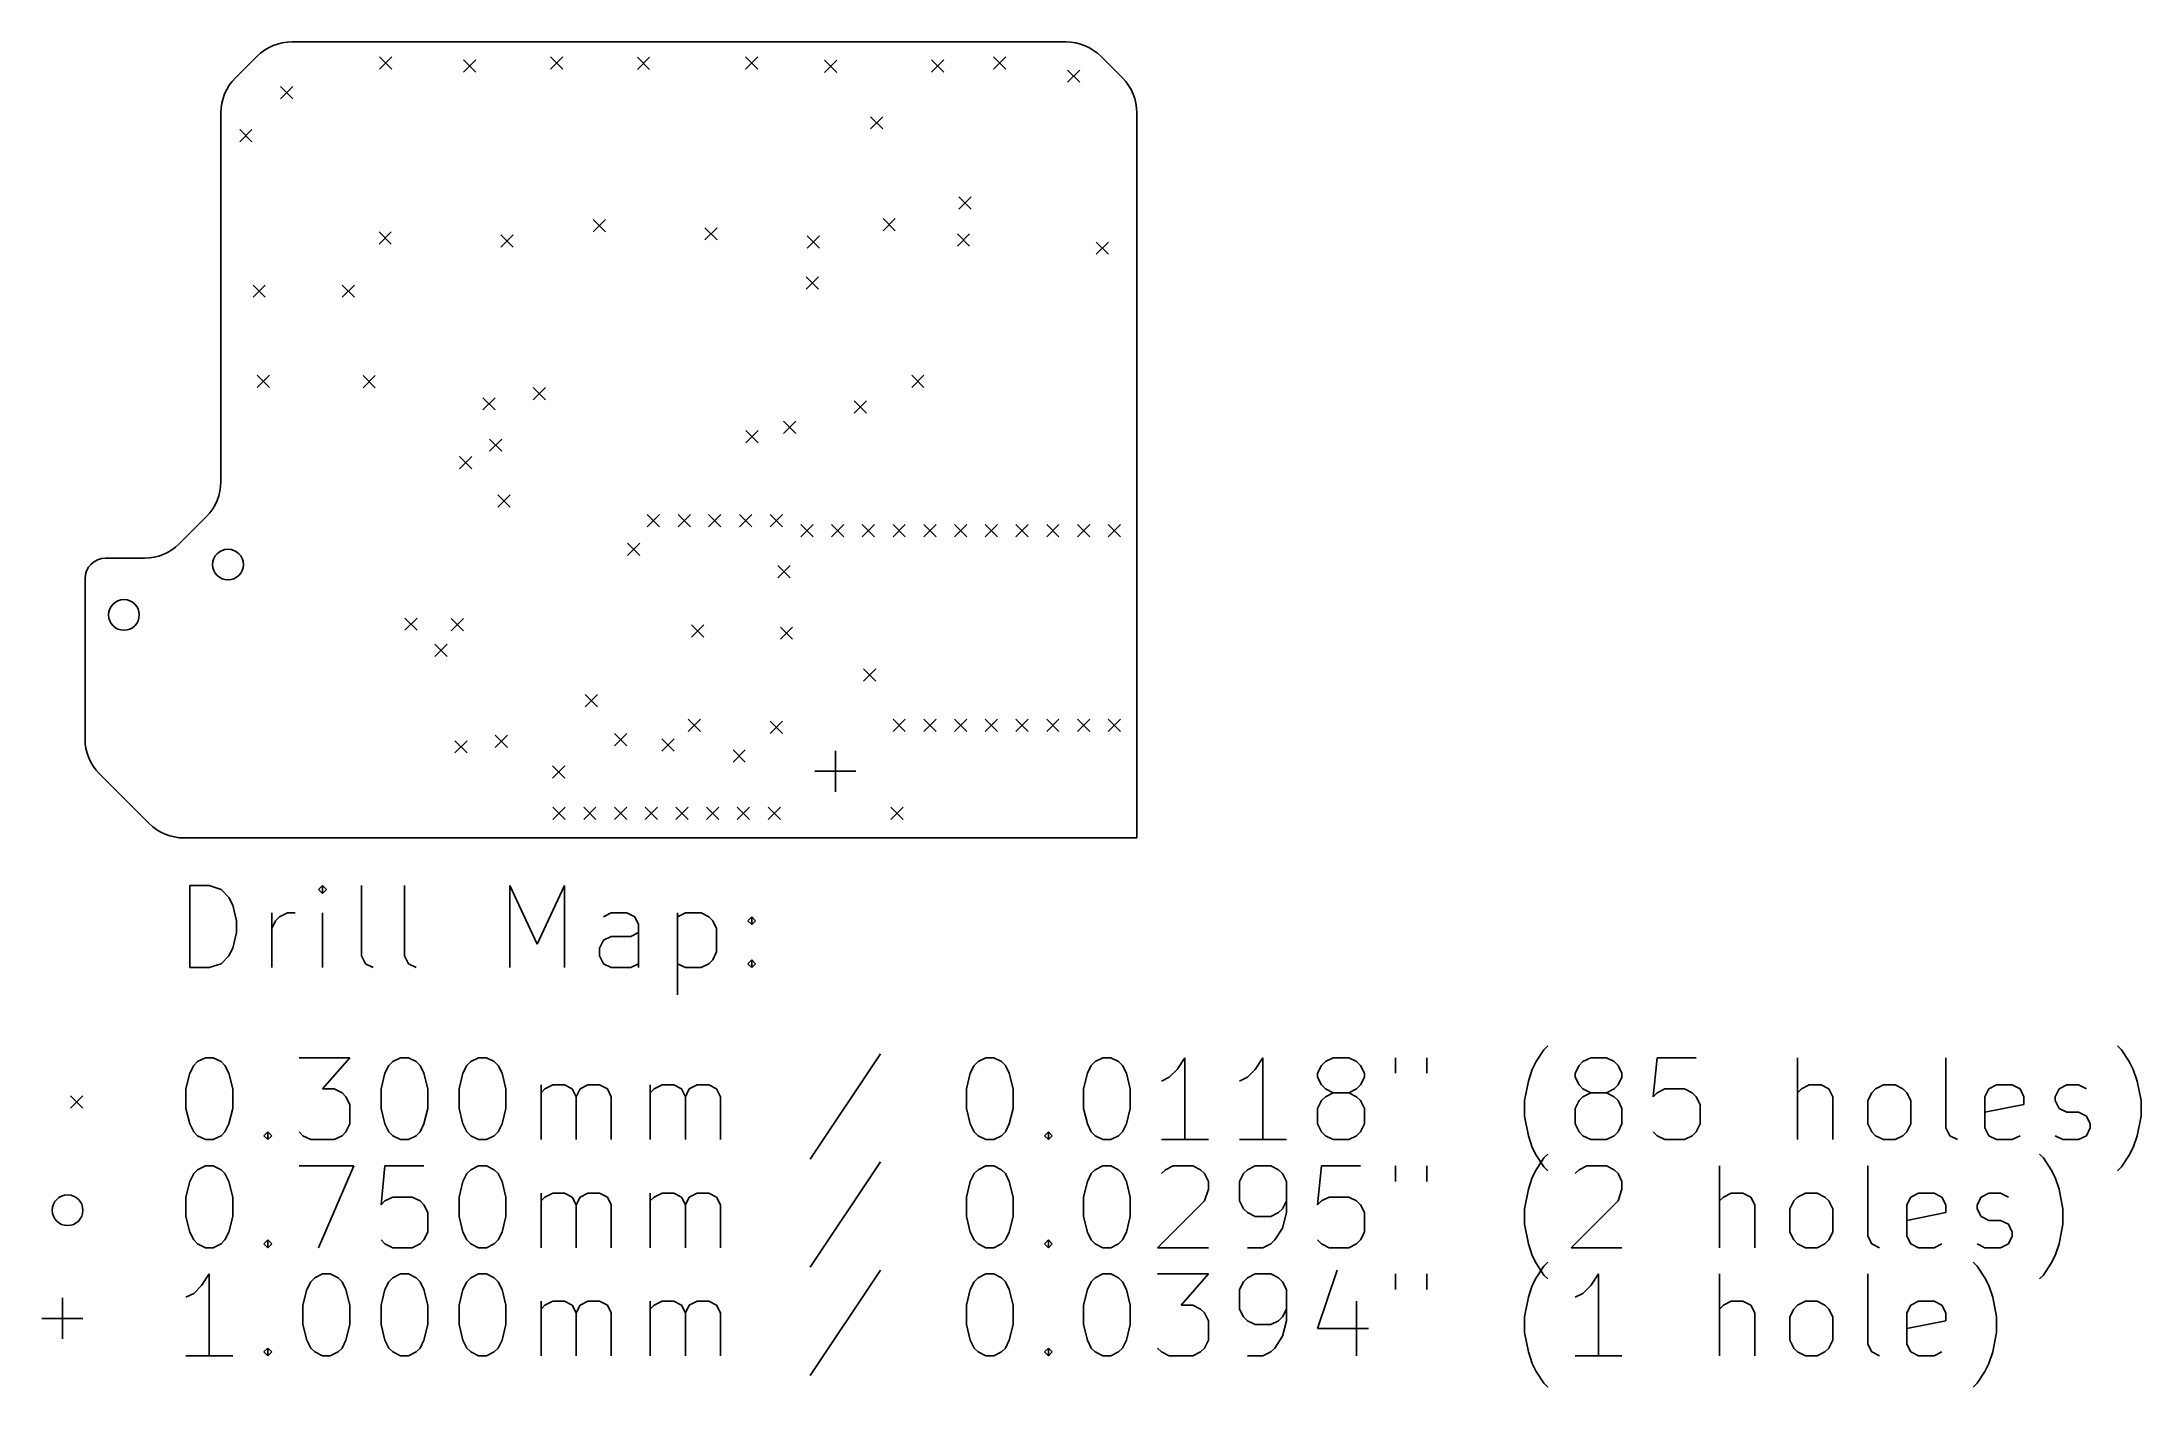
# Model space of a CAD drawing. Extents: x -1.1 to 50.2, y -13.4 to 19.4.
import ezdxf

# ---------------------------------------------------------------- set-up
doc = ezdxf.new("R2010")
doc.units = 0
doc.layers.add('BLACK', color=7, linetype='CONTINUOUS')

msp = doc.modelspace()

# ---------------------------------------------------------------- linework, layer by layer
at = {"layer": 'BLACK', "linetype": 'CONTINUOUS'}
for p, q in [((3.672347, 18.559847), (4.1961, 19.0836)), ((5.051252, 19.435), (23.9429, 19.435)), ((7.19, 19.07), (7.49, 18.77)), ((7.49, 19.07), (7.19, 18.77)), ((9.24, 19), (9.54, 18.7)), ((9.54, 19), (9.24, 18.7)), ((11.36, 19.07), (11.66, 18.77)), ((11.66, 19.07), (11.36, 18.77)), ((13.48, 19.06), (13.78, 18.76)), ((13.78, 19.06), (13.48, 18.76)), ((16.12, 19.07), (16.42, 18.77)), ((16.42, 19.07), (16.12, 18.77)), ((18.05, 18.99), (18.35, 18.69)), ((18.35, 18.99), (18.05, 18.69)), ((20.66, 19), (20.96, 18.7)), ((20.96, 19), (20.66, 18.7)), ((22.17, 19.07), (22.47, 18.77)), ((22.47, 19.07), (22.17, 18.77)), ((24.797449, 19.077551), (25.3186, 18.5564)), ((23.975, 18.75), (24.275, 18.45)), ((24.275, 18.75), (23.975, 18.45)), ((4.775, 18.35), (5.075, 18.05)), ((5.075, 18.35), (4.775, 18.05)), ((3.315, 8.6972), (3.315, 17.7054)), ((19.17, 17.61), (19.47, 17.31)), ((19.47, 17.61), (19.17, 17.31)), ((25.67, 17.701248), (25.67, 0)), ((3.775, 17.3), (4.075, 17)), ((4.075, 17.3), (3.775, 17)), ((21.325, 15.65), (21.625, 15.35)), ((21.625, 15.65), (21.325, 15.35)), ((12.4, 15.1), (12.7, 14.8)), ((12.7, 15.1), (12.4, 14.8)), ((15.125, 14.9), (15.425, 14.6)), ((15.425, 14.9), (15.125, 14.6)), ((19.475, 15.125), (19.775, 14.825)), ((19.775, 15.125), (19.475, 14.825)), ((7.175, 14.8), (7.475, 14.5)), ((7.475, 14.8), (7.175, 14.5)), ((10.15, 14.725), (10.45, 14.425)), ((10.45, 14.725), (10.15, 14.425)), ((17.625, 14.7), (17.925, 14.4)), ((17.925, 14.7), (17.625, 14.4)), ((21.29, 14.75), (21.59, 14.45)), ((21.59, 14.75), (21.29, 14.45)), ((24.675, 14.55), (24.975, 14.25)), ((24.975, 14.55), (24.675, 14.25)), ((4.1, 13.5), (4.4, 13.2)), ((4.4, 13.5), (4.1, 13.2)), ((6.275, 13.5), (6.575, 13.2)), ((6.575, 13.5), (6.275, 13.2)), ((17.6, 13.7), (17.9, 13.4)), ((17.9, 13.7), (17.6, 13.4)), ((4.2, 11.3), (4.5, 11)), ((4.5, 11.3), (4.2, 11)), ((6.785, 11.29), (7.085, 10.99)), ((7.085, 11.29), (6.785, 10.99)), ((20.175, 11.3), (20.475, 11)), ((20.475, 11.3), (20.175, 11)), ((10.94, 11), (11.24, 10.7)), ((11.24, 11), (10.94, 10.7)), ((9.71, 10.75), (10.01, 10.45)), ((10.01, 10.75), (9.71, 10.45)), ((18.775, 10.675), (19.075, 10.375)), ((19.075, 10.675), (18.775, 10.375)), ((9.875, 9.74), (10.175, 9.44)), ((10.175, 9.74), (9.875, 9.44)), ((16.125, 9.95), (16.425, 9.65)), ((16.425, 9.95), (16.125, 9.65)), ((17.05, 10.175), (17.35, 9.875)), ((17.35, 10.175), (17.05, 9.875)), ((9.14, 9.31), (9.44, 9.01)), ((9.44, 9.31), (9.14, 9.01)), ((10.075, 8.38), (10.375, 8.08)), ((10.375, 8.38), (10.075, 8.08)), ((2.2964, 7.1814), (2.969247, 7.854247)), ((13.72, 7.9), (14.02, 7.6)), ((14.02, 7.9), (13.72, 7.6)), ((14.475, 7.9), (14.775, 7.6)), ((14.775, 7.9), (14.475, 7.6)), ((15.22, 7.9), (15.52, 7.6)), ((15.52, 7.9), (15.22, 7.6)), ((15.97, 7.9), (16.27, 7.6)), ((16.27, 7.9), (15.97, 7.6)), ((16.72, 7.9), (17.02, 7.6)), ((17.02, 7.9), (16.72, 7.6)), ((13.24, 7.2), (13.54, 6.9)), ((13.54, 7.2), (13.24, 6.9)), ((17.47, 7.65), (17.77, 7.35)), ((17.77, 7.65), (17.47, 7.35)), ((18.22, 7.65), (18.52, 7.35)), ((18.52, 7.65), (18.22, 7.35)), ((18.97, 7.65), (19.27, 7.35)), ((19.27, 7.65), (18.97, 7.35)), ((19.72, 7.65), (20.02, 7.35)), ((20.02, 7.65), (19.72, 7.35)), ((20.47, 7.65), (20.77, 7.35)), ((20.77, 7.65), (20.47, 7.35)), ((21.22, 7.65), (21.52, 7.35)), ((21.52, 7.65), (21.22, 7.35)), ((21.97, 7.65), (22.27, 7.35)), ((22.27, 7.65), (21.97, 7.35)), ((22.72, 7.65), (23.02, 7.35)), ((23.02, 7.65), (22.72, 7.35)), ((23.47, 7.65), (23.77, 7.35)), ((23.77, 7.65), (23.47, 7.35)), ((24.22, 7.65), (24.52, 7.35)), ((24.52, 7.65), (24.22, 7.35)), ((24.97, 7.65), (25.27, 7.35)), ((25.27, 7.65), (24.97, 7.35)), ((0.5, 6.83), (1.454572, 6.83)), ((0, 2.415806), (0, 6.33)), ((16.91, 6.65), (17.21, 6.35)), ((17.21, 6.65), (16.91, 6.35)), ((7.805, 5.37), (8.105, 5.07)), ((8.105, 5.37), (7.805, 5.07)), ((8.935, 5.355), (9.235, 5.055)), ((9.235, 5.355), (8.935, 5.055)), ((14.8, 5.2), (15.1, 4.9)), ((15.1, 5.2), (14.8, 4.9)), ((16.97, 5.15), (17.27, 4.85)), ((17.27, 5.15), (16.97, 4.85)), ((8.535, 4.73), (8.835, 4.43)), ((8.835, 4.73), (8.535, 4.43)), ((19, 4.13), (19.3, 3.83)), ((19.3, 4.13), (19, 3.83)), ((12.205, 3.5), (12.505, 3.2)), ((12.505, 3.5), (12.205, 3.2)), ((14.72, 2.9), (15.02, 2.6)), ((15.02, 2.9), (14.72, 2.6)), ((16.72, 2.85), (17.02, 2.55)), ((17.02, 2.85), (16.72, 2.55)), ((19.72, 2.9), (20.02, 2.6)), ((20.02, 2.9), (19.72, 2.6)), ((20.47, 2.9), (20.77, 2.6)), ((20.77, 2.9), (20.47, 2.6)), ((21.22, 2.9), (21.52, 2.6)), ((21.52, 2.9), (21.22, 2.6)), ((21.97, 2.9), (22.27, 2.6)), ((22.27, 2.9), (21.97, 2.6)), ((22.72, 2.9), (23.02, 2.6)), ((23.02, 2.9), (22.72, 2.6)), ((23.47, 2.9), (23.77, 2.6)), ((23.77, 2.9), (23.47, 2.6)), ((24.22, 2.9), (24.52, 2.6)), ((24.52, 2.9), (24.22, 2.6)), ((24.97, 2.9), (25.27, 2.6)), ((25.27, 2.9), (24.97, 2.6)), ((9.025, 2.375), (9.325, 2.075)), ((9.325, 2.375), (9.025, 2.075)), ((10.01, 2.51), (10.31, 2.21)), ((10.31, 2.51), (10.01, 2.21)), ((12.925, 2.55), (13.225, 2.25)), ((13.225, 2.55), (12.925, 2.25)), ((14.08, 2.42), (14.38, 2.12)), ((14.38, 2.42), (14.08, 2.12)), ((15.815, 2.15), (16.115, 1.85)), ((16.115, 2.15), (15.815, 1.85)), ((18.315, 2.13), (18.315, 1.13)), ((1.567275, 0.351475), (0.351475, 1.567275)), ((11.41, 1.76), (11.71, 1.46)), ((11.71, 1.76), (11.41, 1.46)), ((17.815, 1.63), (18.815, 1.63)), ((11.42, 0.75), (11.72, 0.45)), ((11.72, 0.75), (11.42, 0.45)), ((12.17, 0.75), (12.47, 0.45)), ((12.47, 0.75), (12.17, 0.45)), ((12.92, 0.75), (13.22, 0.45)), ((13.22, 0.75), (12.92, 0.45)), ((13.67, 0.75), (13.97, 0.45)), ((13.97, 0.75), (13.67, 0.45)), ((14.42, 0.75), (14.72, 0.45)), ((14.72, 0.75), (14.42, 0.45)), ((15.17, 0.75), (15.47, 0.45)), ((15.47, 0.75), (15.17, 0.45)), ((15.92, 0.75), (16.22, 0.45)), ((16.22, 0.75), (15.92, 0.45)), ((16.67, 0.75), (16.97, 0.45)), ((16.97, 0.75), (16.67, 0.45)), ((19.67, 0.75), (19.97, 0.45)), ((19.97, 0.75), (19.67, 0.45)), ((4.155, 0), (2.4158, 0)), ((25.67, 0), (4.155, 0)), ((2.557768, -3.164838), (2.557768, -1.164838)), ((2.557768, -1.164838), (3.033958, -1.164838)), ((3.033958, -1.164838), (3.319673, -1.260076)), ((3.319673, -1.260076), (3.510149, -1.450552)), ((3.510149, -1.450552), (3.605387, -1.641028)), ((5.795863, -1.164838), (5.700625, -1.260076)), ((5.700625, -1.260076), (5.795863, -1.355314)), ((5.891101, -1.260076), (5.795863, -1.164838)), ((5.795863, -1.164838), (5.795863, -1.355314)), ((5.795863, -1.355314), (5.891101, -1.260076)), ((6.748244, -2.879123), (6.748244, -1.164838)), ((7.795863, -2.879123), (7.795863, -1.164838)), ((10.367292, -3.164838), (10.367292, -1.164838)), ((10.367292, -1.164838), (11.033959, -2.593409)), ((11.033959, -2.593409), (11.700625, -1.164838)), ((11.700625, -1.164838), (11.700625, -3.164838)), ((3.605387, -1.641028), (3.700625, -2.02198)), ((3.700625, -2.02198), (3.700625, -2.307695)), ((4.557768, -3.164838), (4.557768, -1.831504)), ((4.557768, -2.212457), (4.653006, -2.02198)), ((4.653006, -2.02198), (4.748244, -1.926742)), ((4.748244, -1.926742), (4.93872, -1.831504)), ((4.93872, -1.831504), (5.129197, -1.831504)), ((5.795863, -3.164838), (5.795863, -1.831504)), ((12.843482, -1.831504), (12.653006, -1.926742)), ((13.224435, -1.831504), (12.843482, -1.831504)), ((13.414911, -1.926742), (13.224435, -1.831504)), ((13.510149, -2.117219), (13.414911, -1.926742)), ((14.46253, -1.831504), (14.46253, -3.831504)), ((14.46253, -1.926742), (14.653006, -1.831504)), ((14.653006, -1.831504), (15.033959, -1.831504)), ((15.033959, -1.831504), (15.224435, -1.926742)), ((15.224435, -1.926742), (15.319673, -2.02198)), ((15.319673, -2.02198), (15.414911, -2.212457)), ((16.176816, -2.02198), (16.272054, -1.926742)), ((16.272054, -2.117219), (16.176816, -2.02198)), ((16.272054, -1.926742), (16.367292, -2.02198)), ((16.272054, -1.926742), (16.272054, -2.117219)), ((16.367292, -2.02198), (16.272054, -2.117219)), ((3.700625, -2.307695), (3.605387, -2.688647)), ((12.557768, -2.688647), (12.653006, -2.498171)), ((12.653006, -2.498171), (12.843482, -2.402933)), ((12.843482, -2.402933), (13.319673, -2.402933)), ((13.319673, -2.402933), (13.510149, -2.307695)), ((13.510149, -3.164838), (13.510149, -2.117219)), ((15.414911, -2.212457), (15.414911, -2.783885)), ((3.319673, -3.0696), (3.033958, -3.164838)), ((3.510149, -2.879123), (3.319673, -3.0696)), ((3.605387, -2.688647), (3.510149, -2.879123)), ((6.843482, -3.0696), (6.748244, -2.879123)), ((7.033958, -3.164838), (6.843482, -3.0696)), ((7.891101, -3.0696), (7.795863, -2.879123)), ((8.081577, -3.164838), (7.891101, -3.0696)), ((12.557768, -2.879123), (12.557768, -2.688647)), ((12.653006, -3.0696), (12.557768, -2.879123)), ((12.843482, -3.164838), (12.653006, -3.0696)), ((13.510149, -3.0696), (13.319673, -3.164838)), ((14.653006, -3.164838), (14.46253, -3.0696)), ((15.224435, -3.0696), (15.033959, -3.164838)), ((15.319673, -2.974361), (15.224435, -3.0696)), ((15.414911, -2.783885), (15.319673, -2.974361)), ((16.176816, -3.0696), (16.272054, -2.974361)), ((16.272054, -3.164838), (16.176816, -3.0696)), ((16.272054, -2.974361), (16.367292, -3.0696)), ((16.272054, -2.974361), (16.272054, -3.164838)), ((16.367292, -3.0696), (16.272054, -3.164838)), ((3.033958, -3.164838), (2.557768, -3.164838)), ((13.319673, -3.164838), (12.843482, -3.164838)), ((15.033959, -3.164838), (14.653006, -3.164838)), ((35.60539, -5.174361), (35.700629, -5.079123)), ((49.70063, -5.174361), (49.605392, -5.079123)), ((2.557768, -5.74579), (2.653006, -5.555314)), ((2.653006, -5.555314), (2.748244, -5.460076)), ((2.748244, -5.460076), (2.93872, -5.364838)), ((2.93872, -5.364838), (3.129197, -5.364838)), ((3.129197, -5.364838), (3.319673, -5.460076)), ((3.319673, -5.460076), (3.414911, -5.555314)), ((3.414911, -5.555314), (3.510149, -5.74579)), ((5.224435, -5.364838), (6.46253, -5.364838)), ((6.46253, -5.364838), (5.795863, -6.126742)), ((7.319673, -5.74579), (7.414911, -5.555314)), ((7.414911, -5.555314), (7.510149, -5.460076)), ((7.510149, -5.460076), (7.700625, -5.364838)), ((7.700625, -5.364838), (7.891102, -5.364838)), ((7.891102, -5.364838), (8.081578, -5.460076)), ((8.081578, -5.460076), (8.176816, -5.555314)), ((8.176816, -5.555314), (8.272054, -5.74579)), ((9.224435, -5.74579), (9.319673, -5.555314)), ((9.319673, -5.555314), (9.414911, -5.460076)), ((9.414911, -5.460076), (9.605387, -5.364838)), ((9.605387, -5.364838), (9.795864, -5.364838)), ((9.795864, -5.364838), (9.98634, -5.460076)), ((9.98634, -5.460076), (10.081578, -5.555314)), ((10.081578, -5.555314), (10.176816, -5.74579)), ((19.414912, -5.2696), (17.700627, -7.841028)), ((21.605389, -5.74579), (21.700627, -5.555314)), ((21.700627, -5.555314), (21.795865, -5.460076)), ((21.795865, -5.460076), (21.986341, -5.364838)), ((21.986341, -5.364838), (22.176818, -5.364838)), ((22.176818, -5.364838), (22.367294, -5.460076)), ((22.367294, -5.460076), (22.462532, -5.555314)), ((22.462532, -5.555314), (22.55777, -5.74579)), ((24.462532, -5.74579), (24.55777, -5.555314)), ((24.55777, -5.555314), (24.653008, -5.460076)), ((24.653008, -5.460076), (24.843484, -5.364838)), ((24.843484, -5.364838), (25.033961, -5.364838)), ((25.033961, -5.364838), (25.224437, -5.460076)), ((25.224437, -5.460076), (25.319675, -5.555314)), ((25.319675, -5.555314), (25.414913, -5.74579)), ((26.843484, -5.364838), (26.653008, -5.650552)), ((26.843484, -7.364838), (26.843484, -5.364838)), ((28.748246, -5.364838), (28.55777, -5.650552)), ((28.748246, -7.364838), (28.748246, -5.364838)), ((30.08158, -5.74579), (30.176818, -5.555314)), ((30.176818, -5.555314), (30.272056, -5.460076)), ((30.272056, -5.460076), (30.462532, -5.364838)), ((30.462532, -5.364838), (30.843485, -5.364838)), ((30.843485, -5.364838), (31.033961, -5.460076)), ((31.033961, -5.460076), (31.129199, -5.555314)), ((31.129199, -5.555314), (31.224437, -5.74579)), ((31.986342, -5.364838), (31.986342, -5.74579)), ((32.748247, -5.364838), (32.748247, -5.74579)), ((35.319676, -5.650552), (35.414914, -5.460076)), ((35.414914, -5.460076), (35.60539, -5.174361)), ((36.367295, -5.74579), (36.462533, -5.555314)), ((36.462533, -5.555314), (36.557771, -5.460076)), ((36.557771, -5.460076), (36.748247, -5.364838)), ((36.748247, -5.364838), (37.1292, -5.364838)), ((37.1292, -5.364838), (37.319676, -5.460076)), ((37.319676, -5.460076), (37.414914, -5.555314)), ((37.414914, -5.555314), (37.510152, -5.74579)), ((38.367295, -5.364838), (38.272057, -6.317219)), ((39.319676, -5.364838), (38.367295, -5.364838)), ((41.795867, -7.364838), (41.795867, -5.364838)), ((45.414915, -7.079123), (45.414915, -5.364838)), ((49.891106, -5.460076), (49.70063, -5.174361)), ((49.986344, -5.650552), (49.891106, -5.460076)), ((2.46253, -6.126742), (2.557768, -5.74579)), ((2.46253, -6.602933), (2.46253, -6.126742)), ((3.510149, -5.74579), (3.605387, -6.126742)), ((3.605387, -6.126742), (3.605387, -6.602933)), ((5.795863, -6.126742), (6.081578, -6.126742)), ((6.081578, -6.126742), (6.272054, -6.22198)), ((7.224435, -6.126742), (7.319673, -5.74579)), ((7.224435, -6.602933), (7.224435, -6.126742)), ((8.272054, -5.74579), (8.367292, -6.126742)), ((8.367292, -6.126742), (8.367292, -6.602933)), ((9.129197, -6.126742), (9.224435, -5.74579)), ((9.129197, -6.602933), (9.129197, -6.126742)), ((10.176816, -5.74579), (10.272054, -6.126742)), ((10.272054, -6.126742), (10.272054, -6.602933)), ((11.129197, -7.364838), (11.129197, -6.031504)), ((11.129197, -6.22198), (11.224435, -6.126742)), ((11.224435, -6.126742), (11.414911, -6.031504)), ((11.414911, -6.031504), (11.700626, -6.031504)), ((11.700626, -6.031504), (11.891102, -6.126742)), ((11.891102, -6.126742), (11.98634, -6.317219)), ((11.98634, -6.317219), (12.081578, -6.126742)), ((12.081578, -6.126742), (12.272054, -6.031504)), ((12.272054, -6.031504), (12.557768, -6.031504)), ((12.557768, -6.031504), (12.748245, -6.126742)), ((12.748245, -6.126742), (12.843483, -6.317219)), ((13.795864, -7.364838), (13.795864, -6.031504)), ((13.795864, -6.22198), (13.891102, -6.126742)), ((13.891102, -6.126742), (14.081578, -6.031504)), ((14.081578, -6.031504), (14.367293, -6.031504)), ((14.367293, -6.031504), (14.557769, -6.126742)), ((14.557769, -6.126742), (14.653007, -6.317219)), ((14.653007, -6.317219), (14.748245, -6.126742)), ((14.748245, -6.126742), (14.938721, -6.031504)), ((14.938721, -6.031504), (15.224435, -6.031504)), ((15.224435, -6.031504), (15.414912, -6.126742)), ((15.414912, -6.126742), (15.51015, -6.317219)), ((21.510151, -6.126742), (21.605389, -5.74579)), ((21.510151, -6.602933), (21.510151, -6.126742)), ((22.55777, -5.74579), (22.653008, -6.126742)), ((22.653008, -6.126742), (22.653008, -6.602933)), ((24.367294, -6.126742), (24.462532, -5.74579)), ((24.367294, -6.602933), (24.367294, -6.126742)), ((25.414913, -5.74579), (25.510151, -6.126742)), ((25.510151, -6.126742), (25.510151, -6.602933)), ((26.462532, -5.841028), (26.272056, -5.936266)), ((26.653008, -5.650552), (26.462532, -5.841028)), ((28.367294, -5.841028), (28.176818, -5.936266)), ((28.55777, -5.650552), (28.367294, -5.841028)), ((30.08158, -5.841028), (30.08158, -5.74579)), ((30.176818, -6.031504), (30.08158, -5.841028)), ((30.272056, -6.126742), (30.176818, -6.031504)), ((30.462532, -6.22198), (30.272056, -6.126742)), ((31.033961, -6.126742), (30.843485, -6.22198)), ((31.129199, -6.031504), (31.033961, -6.126742)), ((31.224437, -5.841028), (31.129199, -6.031504)), ((31.224437, -5.74579), (31.224437, -5.841028)), ((35.1292, -6.412457), (35.224438, -5.936266)), ((35.224438, -5.936266), (35.319676, -5.650552)), ((36.367295, -5.841028), (36.367295, -5.74579)), ((36.462533, -6.031504), (36.367295, -5.841028)), ((36.557771, -6.126742), (36.462533, -6.031504)), ((36.748247, -6.22198), (36.557771, -6.126742)), ((37.319676, -6.126742), (37.1292, -6.22198)), ((37.414914, -6.031504), (37.319676, -6.126742)), ((37.510152, -5.841028), (37.414914, -6.031504)), ((37.510152, -5.74579), (37.510152, -5.841028)), ((38.367295, -6.22198), (38.557771, -6.126742)), ((38.557771, -6.126742), (39.033962, -6.126742)), ((39.033962, -6.126742), (39.224438, -6.22198)), ((41.891105, -6.126742), (41.795867, -6.22198)), ((42.081581, -6.031504), (41.891105, -6.126742)), ((42.367296, -6.031504), (42.081581, -6.031504)), ((42.557772, -6.126742), (42.367296, -6.031504)), ((42.65301, -6.317219), (42.557772, -6.126742)), ((43.605391, -6.22198), (43.700629, -6.126742)), ((43.700629, -6.126742), (43.891105, -6.031504)), ((43.891105, -6.031504), (44.17682, -6.031504)), ((44.17682, -6.031504), (44.367296, -6.126742)), ((44.367296, -6.126742), (44.462534, -6.22198)), ((46.367296, -6.317219), (46.462534, -6.126742)), ((46.462534, -6.126742), (46.65301, -6.031504)), ((46.65301, -6.031504), (47.033963, -6.031504)), ((47.033963, -6.031504), (47.224439, -6.126742)), ((47.224439, -6.126742), (47.319677, -6.317219)), ((48.081582, -6.317219), (48.17682, -6.126742)), ((48.17682, -6.126742), (48.367296, -6.031504)), ((48.367296, -6.031504), (48.65301, -6.031504)), ((48.65301, -6.031504), (48.843487, -6.126742)), ((50.081582, -5.936266), (49.986344, -5.650552)), ((50.17682, -6.412457), (50.081582, -5.936266)), ((-0.35, -6.3), (-0.05, -6.6)), ((-0.05, -6.3), (-0.35, -6.6)), ((2.557768, -6.983885), (2.46253, -6.602933)), ((3.605387, -6.602933), (3.510149, -6.983885)), ((6.272054, -6.22198), (6.367292, -6.317219)), ((6.367292, -6.317219), (6.46253, -6.507695)), ((6.46253, -6.507695), (6.46253, -6.983885)), ((7.319673, -6.983885), (7.224435, -6.602933)), ((8.367292, -6.602933), (8.272054, -6.983885)), ((9.224435, -6.983885), (9.129197, -6.602933)), ((10.272054, -6.602933), (10.176816, -6.983885)), ((11.98634, -6.317219), (11.98634, -7.364838)), ((12.843483, -6.317219), (12.843483, -7.364838)), ((14.653007, -6.317219), (14.653007, -7.364838)), ((15.51015, -6.317219), (15.51015, -7.364838)), ((21.605389, -6.983885), (21.510151, -6.602933)), ((22.653008, -6.602933), (22.55777, -6.983885)), ((24.462532, -6.983885), (24.367294, -6.602933)), ((25.510151, -6.602933), (25.414913, -6.983885)), ((30.176818, -6.412457), (30.08158, -6.602933)), ((30.08158, -6.602933), (30.08158, -6.983885)), ((30.272056, -6.317219), (30.176818, -6.412457)), ((30.462532, -6.22198), (30.272056, -6.317219)), ((30.843485, -6.22198), (30.462532, -6.22198)), ((31.033961, -6.317219), (30.843485, -6.22198)), ((31.129199, -6.412457), (31.033961, -6.317219)), ((31.224437, -6.602933), (31.129199, -6.412457)), ((31.224437, -6.983885), (31.224437, -6.602933)), ((35.1292, -6.793409), (35.1292, -6.412457)), ((36.462533, -6.412457), (36.367295, -6.602933)), ((36.367295, -6.602933), (36.367295, -6.983885)), ((36.557771, -6.317219), (36.462533, -6.412457)), ((36.748247, -6.22198), (36.557771, -6.317219)), ((37.1292, -6.22198), (36.748247, -6.22198)), ((37.319676, -6.317219), (37.1292, -6.22198)), ((37.414914, -6.412457), (37.319676, -6.317219)), ((37.510152, -6.602933), (37.414914, -6.412457)), ((37.510152, -6.983885), (37.510152, -6.602933)), ((38.272057, -6.317219), (38.367295, -6.22198)), ((39.224438, -6.22198), (39.319676, -6.317219)), ((39.319676, -6.317219), (39.414914, -6.507695)), ((39.414914, -6.507695), (39.414914, -6.983885)), ((42.65301, -7.364838), (42.65301, -6.317219)), ((43.510153, -6.412457), (43.605391, -6.22198)), ((43.510153, -6.983885), (43.510153, -6.412457)), ((44.462534, -6.22198), (44.557772, -6.412457)), ((44.557772, -6.412457), (44.557772, -6.983885)), ((46.367296, -7.079123), (46.367296, -6.317219)), ((47.319677, -6.507695), (46.367296, -6.698171)), ((47.319677, -6.317219), (47.319677, -6.507695)), ((48.081582, -6.412457), (48.081582, -6.317219)), ((48.17682, -6.602933), (48.081582, -6.412457)), ((48.367296, -6.698171), (48.17682, -6.602933)), ((50.17682, -6.793409), (50.17682, -6.412457)), ((2.653006, -7.174361), (2.557768, -6.983885)), ((3.510149, -6.983885), (3.414911, -7.174361)), ((6.46253, -6.983885), (6.367292, -7.174361)), ((7.414911, -7.174361), (7.319673, -6.983885)), ((8.272054, -6.983885), (8.176816, -7.174361)), ((9.319673, -7.174361), (9.224435, -6.983885)), ((10.176816, -6.983885), (10.081578, -7.174361)), ((21.700627, -7.174361), (21.605389, -6.983885)), ((22.55777, -6.983885), (22.462532, -7.174361)), ((24.55777, -7.174361), (24.462532, -6.983885)), ((25.414913, -6.983885), (25.319675, -7.174361)), ((30.08158, -6.983885), (30.176818, -7.174361)), ((31.129199, -7.174361), (31.224437, -6.983885)), ((35.224438, -7.2696), (35.1292, -6.793409)), ((36.367295, -6.983885), (36.462533, -7.174361)), ((37.414914, -7.174361), (37.510152, -6.983885)), ((39.414914, -6.983885), (39.319676, -7.174361)), ((43.605391, -7.174361), (43.510153, -6.983885)), ((44.557772, -6.983885), (44.462534, -7.174361)), ((45.510153, -7.2696), (45.414915, -7.079123)), ((46.462534, -7.2696), (46.367296, -7.079123)), ((48.65301, -6.698171), (48.367296, -6.698171)), ((48.843487, -6.793409), (48.65301, -6.698171)), ((48.938725, -6.983885), (48.843487, -6.793409)), ((48.843487, -7.2696), (48.938725, -7.079123)), ((48.938725, -7.079123), (48.938725, -6.983885)), ((50.081582, -7.2696), (50.17682, -6.793409)), ((2.748244, -7.2696), (2.653006, -7.174361)), ((2.93872, -7.364838), (2.748244, -7.2696)), ((3.129197, -7.364838), (2.93872, -7.364838)), ((3.319673, -7.2696), (3.129197, -7.364838)), ((3.414911, -7.174361), (3.319673, -7.2696)), ((4.367292, -7.2696), (4.46253, -7.174361)), ((4.46253, -7.364838), (4.367292, -7.2696)), ((4.46253, -7.174361), (4.557768, -7.2696)), ((4.46253, -7.174361), (4.46253, -7.364838)), ((4.557768, -7.2696), (4.46253, -7.364838)), ((5.319673, -7.2696), (5.224435, -7.174361)), ((5.510149, -7.364838), (5.319673, -7.2696)), ((6.081578, -7.364838), (5.510149, -7.364838)), ((6.272054, -7.2696), (6.081578, -7.364838)), ((6.367292, -7.174361), (6.272054, -7.2696)), ((7.510149, -7.2696), (7.414911, -7.174361)), ((7.700625, -7.364838), (7.510149, -7.2696)), ((7.891102, -7.364838), (7.700625, -7.364838)), ((8.081578, -7.2696), (7.891102, -7.364838)), ((8.176816, -7.174361), (8.081578, -7.2696)), ((9.414911, -7.2696), (9.319673, -7.174361)), ((9.605387, -7.364838), (9.414911, -7.2696)), ((9.795864, -7.364838), (9.605387, -7.364838)), ((9.98634, -7.2696), (9.795864, -7.364838)), ((10.081578, -7.174361), (9.98634, -7.2696)), ((21.795865, -7.2696), (21.700627, -7.174361)), ((21.986341, -7.364838), (21.795865, -7.2696)), ((22.176818, -7.364838), (21.986341, -7.364838)), ((22.367294, -7.2696), (22.176818, -7.364838)), ((22.462532, -7.174361), (22.367294, -7.2696)), ((23.414913, -7.2696), (23.510151, -7.174361)), ((23.510151, -7.364838), (23.414913, -7.2696)), ((23.510151, -7.174361), (23.605389, -7.2696)), ((23.510151, -7.174361), (23.510151, -7.364838)), ((23.605389, -7.2696), (23.510151, -7.364838)), ((24.653008, -7.2696), (24.55777, -7.174361)), ((24.843484, -7.364838), (24.653008, -7.2696)), ((25.033961, -7.364838), (24.843484, -7.364838)), ((25.224437, -7.2696), (25.033961, -7.364838)), ((25.319675, -7.174361), (25.224437, -7.2696)), ((27.414913, -7.364838), (26.272056, -7.364838)), ((29.319675, -7.364838), (28.176818, -7.364838)), ((30.176818, -7.174361), (30.272056, -7.2696)), ((30.272056, -7.2696), (30.462532, -7.364838)), ((30.462532, -7.364838), (30.843485, -7.364838)), ((30.843485, -7.364838), (31.033961, -7.2696)), ((31.033961, -7.2696), (31.129199, -7.174361)), ((35.319676, -7.555314), (35.224438, -7.2696)), ((35.414914, -7.74579), (35.319676, -7.555314)), ((36.462533, -7.174361), (36.557771, -7.2696)), ((36.557771, -7.2696), (36.748247, -7.364838)), ((36.748247, -7.364838), (37.1292, -7.364838)), ((37.1292, -7.364838), (37.319676, -7.2696)), ((37.319676, -7.2696), (37.414914, -7.174361)), ((38.367295, -7.2696), (38.272057, -7.174361)), ((38.557771, -7.364838), (38.367295, -7.2696)), ((39.033962, -7.364838), (38.557771, -7.364838)), ((39.224438, -7.2696), (39.033962, -7.364838)), ((39.319676, -7.174361), (39.224438, -7.2696)), ((43.700629, -7.2696), (43.605391, -7.174361)), ((43.891105, -7.364838), (43.700629, -7.2696)), ((44.17682, -7.364838), (43.891105, -7.364838)), ((44.367296, -7.2696), (44.17682, -7.364838)), ((44.462534, -7.174361), (44.367296, -7.2696)), ((45.700629, -7.364838), (45.510153, -7.2696)), ((46.65301, -7.364838), (46.462534, -7.2696)), ((47.033963, -7.364838), (46.65301, -7.364838)), ((47.224439, -7.2696), (47.033963, -7.364838)), ((48.081582, -7.2696), (48.272058, -7.364838)), ((48.272058, -7.364838), (48.65301, -7.364838)), ((48.65301, -7.364838), (48.843487, -7.2696)), ((49.891106, -7.74579), (49.986344, -7.555314)), ((49.986344, -7.555314), (50.081582, -7.2696)), ((2.557768, -8.38579), (2.653006, -8.195314)), ((2.653006, -8.195314), (2.748244, -8.100076)), ((2.748244, -8.100076), (2.93872, -8.004838)), ((2.93872, -8.004838), (3.129197, -8.004838)), ((3.129197, -8.004838), (3.319673, -8.100076)), ((3.319673, -8.100076), (3.414911, -8.195314)), ((3.414911, -8.195314), (3.510149, -8.38579)), ((5.224435, -8.004838), (6.557768, -8.004838)), ((6.557768, -8.004838), (5.700625, -10.004838)), ((7.319673, -8.004838), (7.224435, -8.957219)), ((8.272054, -8.004838), (7.319673, -8.004838)), ((9.224435, -8.38579), (9.319673, -8.195314)), ((9.319673, -8.195314), (9.414911, -8.100076)), ((9.414911, -8.100076), (9.605387, -8.004838)), ((9.605387, -8.004838), (9.795864, -8.004838)), ((9.795864, -8.004838), (9.98634, -8.100076)), ((9.98634, -8.100076), (10.081578, -8.195314)), ((10.081578, -8.195314), (10.176816, -8.38579)), ((19.414912, -7.9096), (17.700627, -10.481028)), ((21.605389, -8.38579), (21.700627, -8.195314)), ((21.700627, -8.195314), (21.795865, -8.100076)), ((21.795865, -8.100076), (21.986341, -8.004838)), ((21.986341, -8.004838), (22.176818, -8.004838)), ((22.176818, -8.004838), (22.367294, -8.100076)), ((22.367294, -8.100076), (22.462532, -8.195314)), ((22.462532, -8.195314), (22.55777, -8.38579)), ((24.462532, -8.38579), (24.55777, -8.195314)), ((24.55777, -8.195314), (24.653008, -8.100076)), ((24.653008, -8.100076), (24.843484, -8.004838)), ((24.843484, -8.004838), (25.033961, -8.004838)), ((25.033961, -8.004838), (25.224437, -8.100076)), ((25.224437, -8.100076), (25.319675, -8.195314)), ((25.319675, -8.195314), (25.414913, -8.38579)), ((26.272056, -8.195314), (26.367294, -8.100076)), ((26.367294, -8.100076), (26.55777, -8.004838)), ((26.55777, -8.004838), (27.033961, -8.004838)), ((27.033961, -8.004838), (27.224437, -8.100076)), ((27.224437, -8.100076), (27.319675, -8.195314)), ((27.319675, -8.195314), (27.414913, -8.38579)), ((28.272056, -8.195314), (28.176818, -8.38579)), ((28.367294, -8.100076), (28.272056, -8.195314)), ((28.55777, -8.004838), (28.367294, -8.100076)), ((28.938723, -8.004838), (28.55777, -8.004838)), ((29.129199, -8.100076), (28.938723, -8.004838)), ((29.224437, -8.195314), (29.129199, -8.100076)), ((29.319675, -8.38579), (29.224437, -8.195314)), ((30.176818, -8.004838), (30.08158, -8.957219)), ((31.129199, -8.004838), (30.176818, -8.004838)), ((31.986342, -8.004838), (31.986342, -8.38579)), ((32.748247, -8.004838), (32.748247, -8.38579)), ((35.319676, -8.290552), (35.414914, -8.100076)), ((35.60539, -8.031504), (35.414914, -7.74579)), ((35.414914, -8.100076), (35.60539, -7.814361)), ((35.60539, -7.814361), (35.700629, -7.719123)), ((35.700629, -8.126742), (35.60539, -8.031504)), ((36.367295, -8.195314), (36.462533, -8.100076)), ((36.462533, -8.100076), (36.653009, -8.004838)), ((36.653009, -8.004838), (37.1292, -8.004838)), ((37.1292, -8.004838), (37.319676, -8.100076)), ((37.319676, -8.100076), (37.414914, -8.195314)), ((37.414914, -8.195314), (37.510152, -8.38579)), ((39.891105, -10.004838), (39.891105, -8.004838)), ((43.510153, -9.719123), (43.510153, -8.004838)), ((47.795868, -7.814361), (47.70063, -7.719123)), ((47.986344, -8.100076), (47.795868, -7.814361)), ((48.081582, -8.290552), (47.986344, -8.100076)), ((49.605392, -8.126742), (49.70063, -8.031504)), ((49.70063, -8.031504), (49.891106, -7.74579)), ((2.46253, -8.766742), (2.557768, -8.38579)), ((3.510149, -8.38579), (3.605387, -8.766742)), ((9.129197, -8.766742), (9.224435, -8.38579)), ((10.176816, -8.38579), (10.272054, -8.766742)), ((11.129197, -10.004838), (11.129197, -8.671504)), ((11.224435, -8.766742), (11.414911, -8.671504)), ((11.414911, -8.671504), (11.700626, -8.671504)), ((11.700626, -8.671504), (11.891102, -8.766742)), ((12.081578, -8.766742), (12.272054, -8.671504)), ((12.272054, -8.671504), (12.557768, -8.671504)), ((12.557768, -8.671504), (12.748245, -8.766742)), ((13.795864, -10.004838), (13.795864, -8.671504)), ((13.891102, -8.766742), (14.081578, -8.671504)), ((14.081578, -8.671504), (14.367293, -8.671504)), ((14.367293, -8.671504), (14.557769, -8.766742)), ((14.748245, -8.766742), (14.938721, -8.671504)), ((14.938721, -8.671504), (15.224435, -8.671504)), ((15.224435, -8.671504), (15.414912, -8.766742)), ((21.510151, -8.766742), (21.605389, -8.38579)), ((22.55777, -8.38579), (22.653008, -8.766742)), ((24.367294, -8.766742), (24.462532, -8.38579)), ((25.414913, -8.38579), (25.510151, -8.766742)), ((27.414913, -8.576266), (27.319675, -8.86198)), ((27.414913, -8.38579), (27.414913, -8.576266)), ((28.176818, -8.38579), (28.176818, -8.86198)), ((29.319675, -9.147695), (29.319675, -8.38579)), ((35.1292, -9.052457), (35.224438, -8.576266)), ((35.224438, -8.576266), (35.319676, -8.290552)), ((37.510152, -8.576266), (37.414914, -8.86198)), ((37.510152, -8.38579), (37.510152, -8.576266)), ((40.176819, -8.671504), (39.986343, -8.766742)), ((40.462534, -8.671504), (40.176819, -8.671504)), ((40.65301, -8.766742), (40.462534, -8.671504)), ((41.795867, -8.766742), (41.986343, -8.671504)), ((41.986343, -8.671504), (42.272058, -8.671504)), ((42.272058, -8.671504), (42.462534, -8.766742)), ((44.557772, -8.766742), (44.748248, -8.671504)), ((44.748248, -8.671504), (45.129201, -8.671504)), ((45.129201, -8.671504), (45.319677, -8.766742)), ((46.272058, -8.766742), (46.462534, -8.671504)), ((46.462534, -8.671504), (46.748248, -8.671504)), ((46.748248, -8.671504), (46.938725, -8.766742)), ((48.17682, -8.576266), (48.081582, -8.290552)), ((48.272058, -9.052457), (48.17682, -8.576266)), ((2.46253, -9.242933), (2.46253, -8.766742)), ((3.605387, -8.766742), (3.605387, -9.242933)), ((7.224435, -8.957219), (7.319673, -8.86198)), ((7.319673, -8.86198), (7.510149, -8.766742)), ((7.510149, -8.766742), (7.98634, -8.766742)), ((7.98634, -8.766742), (8.176816, -8.86198)), ((8.176816, -8.86198), (8.272054, -8.957219)), ((8.272054, -8.957219), (8.367292, -9.147695)), ((8.367292, -9.147695), (8.367292, -9.623885)), ((9.129197, -9.242933), (9.129197, -8.766742)), ((10.272054, -8.766742), (10.272054, -9.242933)), ((11.129197, -8.86198), (11.224435, -8.766742)), ((11.891102, -8.766742), (11.98634, -8.957219)), ((11.98634, -8.957219), (12.081578, -8.766742)), ((11.98634, -8.957219), (11.98634, -10.004838)), ((12.748245, -8.766742), (12.843483, -8.957219)), ((12.843483, -8.957219), (12.843483, -10.004838)), ((13.795864, -8.86198), (13.891102, -8.766742)), ((14.557769, -8.766742), (14.653007, -8.957219)), ((14.653007, -8.957219), (14.748245, -8.766742)), ((14.653007, -8.957219), (14.653007, -10.004838)), ((15.414912, -8.766742), (15.51015, -8.957219)), ((15.51015, -8.957219), (15.51015, -10.004838)), ((21.510151, -9.242933), (21.510151, -8.766742)), ((22.653008, -8.766742), (22.653008, -9.242933)), ((24.367294, -9.242933), (24.367294, -8.766742)), ((25.510151, -8.766742), (25.510151, -9.242933)), ((27.319675, -8.86198), (26.176818, -10.004838)), ((28.176818, -8.86198), (28.272056, -9.052457)), ((28.272056, -9.052457), (28.367294, -9.147695)), ((28.367294, -9.147695), (28.55777, -9.242933)), ((28.938723, -9.242933), (29.129199, -9.147695)), ((29.129199, -9.147695), (29.224437, -9.052457)), ((29.224437, -9.052457), (29.319675, -8.86198)), ((29.224437, -9.528647), (29.319675, -9.147695)), ((30.08158, -8.957219), (30.176818, -8.86198)), ((30.176818, -8.86198), (30.367294, -8.766742)), ((30.367294, -8.766742), (30.843485, -8.766742)), ((30.843485, -8.766742), (31.033961, -8.86198)), ((31.033961, -8.86198), (31.129199, -8.957219)), ((31.129199, -8.957219), (31.224437, -9.147695)), ((31.224437, -9.147695), (31.224437, -9.623885)), ((35.1292, -9.433409), (35.1292, -9.052457)), ((37.414914, -8.86198), (36.272057, -10.004838)), ((39.986343, -8.766742), (39.891105, -8.86198)), ((40.748248, -8.957219), (40.65301, -8.766742)), ((40.748248, -10.004838), (40.748248, -8.957219)), ((41.605391, -9.052457), (41.700629, -8.86198)), ((41.605391, -9.623885), (41.605391, -9.052457)), ((41.700629, -8.86198), (41.795867, -8.766742)), ((42.462534, -8.766742), (42.557772, -8.86198)), ((42.557772, -8.86198), (42.65301, -9.052457)), ((42.65301, -9.052457), (42.65301, -9.623885)), ((44.462534, -8.957219), (44.557772, -8.766742)), ((44.462534, -9.719123), (44.462534, -8.957219)), ((45.414915, -9.147695), (44.462534, -9.338171)), ((45.319677, -8.766742), (45.414915, -8.957219)), ((45.414915, -8.957219), (45.414915, -9.147695)), ((46.17682, -8.957219), (46.272058, -8.766742)), ((46.17682, -9.052457), (46.17682, -8.957219)), ((46.272058, -9.242933), (46.17682, -9.052457)), ((48.272058, -9.433409), (48.272058, -9.052457)), ((2.557768, -9.623885), (2.46253, -9.242933)), ((2.653006, -9.814361), (2.557768, -9.623885)), ((3.510149, -9.623885), (3.414911, -9.814361)), ((3.605387, -9.242933), (3.510149, -9.623885)), ((8.367292, -9.623885), (8.272054, -9.814361)), ((9.224435, -9.623885), (9.129197, -9.242933)), ((9.319673, -9.814361), (9.224435, -9.623885)), ((10.176816, -9.623885), (10.081578, -9.814361)), ((10.272054, -9.242933), (10.176816, -9.623885)), ((21.605389, -9.623885), (21.510151, -9.242933)), ((21.700627, -9.814361), (21.605389, -9.623885)), ((22.55777, -9.623885), (22.462532, -9.814361)), ((22.653008, -9.242933), (22.55777, -9.623885)), ((24.462532, -9.623885), (24.367294, -9.242933)), ((24.55777, -9.814361), (24.462532, -9.623885)), ((25.414913, -9.623885), (25.319675, -9.814361)), ((25.510151, -9.242933), (25.414913, -9.623885)), ((28.55777, -9.242933), (28.938723, -9.242933)), ((29.033961, -9.814361), (29.224437, -9.528647)), ((31.224437, -9.623885), (31.129199, -9.814361)), ((35.224438, -9.9096), (35.1292, -9.433409)), ((41.700629, -9.814361), (41.605391, -9.623885)), ((42.65301, -9.623885), (42.557772, -9.814361)), ((43.605391, -9.9096), (43.510153, -9.719123)), ((44.557772, -9.9096), (44.462534, -9.719123)), ((46.462534, -9.338171), (46.272058, -9.242933)), ((46.748248, -9.338171), (46.462534, -9.338171)), ((46.938725, -9.433409), (46.748248, -9.338171)), ((47.033963, -9.623885), (46.938725, -9.433409)), ((46.938725, -9.9096), (47.033963, -9.719123)), ((47.033963, -9.719123), (47.033963, -9.623885)), ((48.17682, -9.9096), (48.272058, -9.433409)), ((2.748244, -9.9096), (2.653006, -9.814361)), ((2.93872, -10.004838), (2.748244, -9.9096)), ((3.129197, -10.004838), (2.93872, -10.004838)), ((3.319673, -9.9096), (3.129197, -10.004838)), ((3.414911, -9.814361), (3.319673, -9.9096)), ((4.367292, -9.9096), (4.46253, -9.814361)), ((4.46253, -10.004838), (4.367292, -9.9096)), ((4.46253, -9.814361), (4.557768, -9.9096)), ((4.46253, -9.814361), (4.46253, -10.004838)), ((4.557768, -9.9096), (4.46253, -10.004838)), ((7.319673, -9.9096), (7.224435, -9.814361)), ((7.510149, -10.004838), (7.319673, -9.9096)), ((7.98634, -10.004838), (7.510149, -10.004838)), ((8.176816, -9.9096), (7.98634, -10.004838)), ((8.272054, -9.814361), (8.176816, -9.9096)), ((9.414911, -9.9096), (9.319673, -9.814361)), ((9.605387, -10.004838), (9.414911, -9.9096)), ((9.795864, -10.004838), (9.605387, -10.004838)), ((9.98634, -9.9096), (9.795864, -10.004838)), ((10.081578, -9.814361), (9.98634, -9.9096)), ((21.795865, -9.9096), (21.700627, -9.814361)), ((21.986341, -10.004838), (21.795865, -9.9096)), ((22.176818, -10.004838), (21.986341, -10.004838)), ((22.367294, -9.9096), (22.176818, -10.004838)), ((22.462532, -9.814361), (22.367294, -9.9096)), ((23.414913, -9.9096), (23.510151, -9.814361)), ((23.510151, -10.004838), (23.414913, -9.9096)), ((23.510151, -9.814361), (23.605389, -9.9096)), ((23.510151, -9.814361), (23.510151, -10.004838)), ((23.605389, -9.9096), (23.510151, -10.004838)), ((24.653008, -9.9096), (24.55777, -9.814361)), ((24.843484, -10.004838), (24.653008, -9.9096)), ((25.033961, -10.004838), (24.843484, -10.004838)), ((25.224437, -9.9096), (25.033961, -10.004838)), ((25.319675, -9.814361), (25.224437, -9.9096)), ((26.176818, -10.004838), (27.414913, -10.004838)), ((28.367294, -10.004838), (28.748246, -10.004838)), ((28.748246, -10.004838), (28.938723, -9.9096)), ((28.938723, -9.9096), (29.033961, -9.814361)), ((30.176818, -9.9096), (30.08158, -9.814361)), ((30.367294, -10.004838), (30.176818, -9.9096)), ((30.843485, -10.004838), (30.367294, -10.004838)), ((31.033961, -9.9096), (30.843485, -10.004838)), ((31.129199, -9.814361), (31.033961, -9.9096)), ((35.319676, -10.195314), (35.224438, -9.9096)), ((35.414914, -10.38579), (35.319676, -10.195314)), ((36.272057, -10.004838), (37.510152, -10.004838)), ((41.795867, -9.9096), (41.700629, -9.814361)), ((41.986343, -10.004838), (41.795867, -9.9096)), ((42.272058, -10.004838), (41.986343, -10.004838)), ((42.462534, -9.9096), (42.272058, -10.004838)), ((42.557772, -9.814361), (42.462534, -9.9096)), ((43.795867, -10.004838), (43.605391, -9.9096)), ((44.748248, -10.004838), (44.557772, -9.9096)), ((45.129201, -10.004838), (44.748248, -10.004838)), ((45.319677, -9.9096), (45.129201, -10.004838)), ((46.17682, -9.9096), (46.367296, -10.004838)), ((46.367296, -10.004838), (46.748248, -10.004838)), ((46.748248, -10.004838), (46.938725, -9.9096)), ((47.986344, -10.38579), (48.081582, -10.195314)), ((48.081582, -10.195314), (48.17682, -9.9096)), ((3.033958, -10.644838), (2.843482, -10.930552)), ((3.033958, -12.644838), (3.033958, -10.644838)), ((5.510149, -10.835314), (5.605387, -10.740076)), ((5.605387, -10.740076), (5.795863, -10.644838)), ((5.795863, -10.644838), (5.98634, -10.644838)), ((5.98634, -10.644838), (6.176816, -10.740076)), ((6.176816, -10.740076), (6.272054, -10.835314)), ((7.414911, -10.835314), (7.510149, -10.740076)), ((7.510149, -10.740076), (7.700625, -10.644838)), ((7.700625, -10.644838), (7.891102, -10.644838)), ((7.891102, -10.644838), (8.081578, -10.740076)), ((8.081578, -10.740076), (8.176816, -10.835314)), ((9.319673, -10.835314), (9.414911, -10.740076)), ((9.414911, -10.740076), (9.605387, -10.644838)), ((9.605387, -10.644838), (9.795864, -10.644838)), ((9.795864, -10.644838), (9.98634, -10.740076)), ((9.98634, -10.740076), (10.081578, -10.835314)), ((19.414912, -10.5496), (17.700627, -13.121028)), ((21.700627, -10.835314), (21.795865, -10.740076)), ((21.795865, -10.740076), (21.986341, -10.644838)), ((21.986341, -10.644838), (22.176818, -10.644838)), ((22.176818, -10.644838), (22.367294, -10.740076)), ((22.367294, -10.740076), (22.462532, -10.835314)), ((24.55777, -10.835314), (24.653008, -10.740076)), ((24.653008, -10.740076), (24.843484, -10.644838)), ((24.843484, -10.644838), (25.033961, -10.644838)), ((25.033961, -10.644838), (25.224437, -10.740076)), ((25.224437, -10.740076), (25.319675, -10.835314)), ((26.176818, -10.644838), (27.414913, -10.644838)), ((27.414913, -10.644838), (26.748246, -11.406742)), ((28.367294, -10.740076), (28.272056, -10.835314)), ((28.55777, -10.644838), (28.367294, -10.740076)), ((28.938723, -10.644838), (28.55777, -10.644838)), ((29.129199, -10.740076), (28.938723, -10.644838)), ((29.224437, -10.835314), (29.129199, -10.740076)), ((30.55777, -10.5496), (30.08158, -11.978171)), ((31.986342, -10.644838), (31.986342, -11.02579)), ((32.748247, -10.644838), (32.748247, -11.02579)), ((35.319676, -10.930552), (35.414914, -10.740076)), ((35.60539, -10.671504), (35.414914, -10.38579)), ((35.414914, -10.740076), (35.60539, -10.454361)), ((35.60539, -10.454361), (35.700629, -10.359123)), ((35.700629, -10.766742), (35.60539, -10.671504)), ((36.938723, -10.644838), (36.748247, -10.930552)), ((36.938723, -12.644838), (36.938723, -10.644838)), ((39.891105, -12.644838), (39.891105, -10.644838)), ((43.510153, -12.359123), (43.510153, -10.644838)), ((46.17682, -10.454361), (46.081582, -10.359123)), ((46.367296, -10.740076), (46.17682, -10.454361)), ((46.462534, -10.930552), (46.367296, -10.740076)), ((47.70063, -10.766742), (47.795868, -10.671504)), ((47.795868, -10.671504), (47.986344, -10.38579)), ((-0.55, -11.23), (-0.55, -12.23)), ((2.653006, -11.121028), (2.46253, -11.216266)), ((2.843482, -10.930552), (2.653006, -11.121028)), ((5.319673, -11.406742), (5.414911, -11.02579)), ((5.414911, -11.02579), (5.510149, -10.835314)), ((6.272054, -10.835314), (6.367292, -11.02579)), ((6.367292, -11.02579), (6.46253, -11.406742)), ((7.224435, -11.406742), (7.319673, -11.02579)), ((7.319673, -11.02579), (7.414911, -10.835314)), ((8.176816, -10.835314), (8.272054, -11.02579)), ((8.272054, -11.02579), (8.367292, -11.406742)), ((9.129197, -11.406742), (9.224435, -11.02579)), ((9.224435, -11.02579), (9.319673, -10.835314)), ((10.081578, -10.835314), (10.176816, -11.02579)), ((10.176816, -11.02579), (10.272054, -11.406742)), ((21.510151, -11.406742), (21.605389, -11.02579)), ((21.605389, -11.02579), (21.700627, -10.835314)), ((22.462532, -10.835314), (22.55777, -11.02579)), ((22.55777, -11.02579), (22.653008, -11.406742)), ((24.367294, -11.406742), (24.462532, -11.02579)), ((24.462532, -11.02579), (24.55777, -10.835314)), ((25.319675, -10.835314), (25.414913, -11.02579)), ((25.414913, -11.02579), (25.510151, -11.406742)), ((28.272056, -10.835314), (28.176818, -11.02579)), ((28.176818, -11.02579), (28.176818, -11.50198)), ((29.319675, -11.02579), (29.224437, -10.835314)), ((29.319675, -11.787695), (29.319675, -11.02579)), ((35.1292, -11.692457), (35.224438, -11.216266)), ((35.224438, -11.216266), (35.319676, -10.930552)), ((36.557771, -11.121028), (36.367295, -11.216266)), ((36.748247, -10.930552), (36.557771, -11.121028)), ((46.557772, -11.216266), (46.462534, -10.930552)), ((46.65301, -11.692457), (46.557772, -11.216266)), ((-1.05, -11.73), (-0.05, -11.73)), ((5.319673, -11.882933), (5.319673, -11.406742)), ((6.46253, -11.406742), (6.46253, -11.882933)), ((7.224435, -11.882933), (7.224435, -11.406742)), ((8.367292, -11.406742), (8.367292, -11.882933)), ((9.129197, -11.882933), (9.129197, -11.406742)), ((10.272054, -11.406742), (10.272054, -11.882933)), ((11.129197, -12.644838), (11.129197, -11.311504)), ((11.129197, -11.50198), (11.224435, -11.406742)), ((11.224435, -11.406742), (11.414911, -11.311504)), ((11.414911, -11.311504), (11.700626, -11.311504)), ((11.700626, -11.311504), (11.891102, -11.406742)), ((11.891102, -11.406742), (11.98634, -11.597219)), ((11.98634, -11.597219), (12.081578, -11.406742)), ((11.98634, -11.597219), (11.98634, -12.644838)), ((12.081578, -11.406742), (12.272054, -11.311504)), ((12.272054, -11.311504), (12.557768, -11.311504)), ((12.557768, -11.311504), (12.748245, -11.406742)), ((12.748245, -11.406742), (12.843483, -11.597219)), ((12.843483, -11.597219), (12.843483, -12.644838)), ((13.795864, -12.644838), (13.795864, -11.311504)), ((13.795864, -11.50198), (13.891102, -11.406742)), ((13.891102, -11.406742), (14.081578, -11.311504)), ((14.081578, -11.311504), (14.367293, -11.311504)), ((14.367293, -11.311504), (14.557769, -11.406742)), ((14.557769, -11.406742), (14.653007, -11.597219)), ((14.653007, -11.597219), (14.748245, -11.406742)), ((14.653007, -11.597219), (14.653007, -12.644838)), ((14.748245, -11.406742), (14.938721, -11.311504)), ((14.938721, -11.311504), (15.224435, -11.311504)), ((15.224435, -11.311504), (15.414912, -11.406742)), ((15.414912, -11.406742), (15.51015, -11.597219)), ((15.51015, -11.597219), (15.51015, -12.644838)), ((21.510151, -11.882933), (21.510151, -11.406742)), ((22.653008, -11.406742), (22.653008, -11.882933)), ((24.367294, -11.882933), (24.367294, -11.406742)), ((25.510151, -11.406742), (25.510151, -11.882933)), ((26.748246, -11.406742), (27.033961, -11.406742)), ((27.033961, -11.406742), (27.224437, -11.50198)), ((27.224437, -11.50198), (27.319675, -11.597219)), ((27.319675, -11.597219), (27.414913, -11.787695)), ((28.176818, -11.50198), (28.272056, -11.692457)), ((28.272056, -11.692457), (28.367294, -11.787695)), ((29.129199, -11.787695), (29.224437, -11.692457)), ((29.224437, -11.692457), (29.319675, -11.50198)), ((31.033961, -11.311504), (31.033961, -12.644838)), ((35.1292, -12.073409), (35.1292, -11.692457)), ((39.986343, -11.406742), (39.891105, -11.50198)), ((40.176819, -11.311504), (39.986343, -11.406742)), ((40.462534, -11.311504), (40.176819, -11.311504)), ((40.65301, -11.406742), (40.462534, -11.311504)), ((40.748248, -11.597219), (40.65301, -11.406742)), ((40.748248, -12.644838), (40.748248, -11.597219)), ((41.605391, -11.692457), (41.700629, -11.50198)), ((41.605391, -12.263885), (41.605391, -11.692457)), ((41.700629, -11.50198), (41.795867, -11.406742)), ((41.795867, -11.406742), (41.986343, -11.311504)), ((41.986343, -11.311504), (42.272058, -11.311504)), ((42.272058, -11.311504), (42.462534, -11.406742)), ((42.462534, -11.406742), (42.557772, -11.50198)), ((42.557772, -11.50198), (42.65301, -11.692457)), ((42.65301, -11.692457), (42.65301, -12.263885)), ((44.462534, -11.597219), (44.557772, -11.406742)), ((44.462534, -12.359123), (44.462534, -11.597219)), ((44.557772, -11.406742), (44.748248, -11.311504)), ((44.748248, -11.311504), (45.129201, -11.311504)), ((45.129201, -11.311504), (45.319677, -11.406742)), ((45.319677, -11.406742), (45.414915, -11.597219)), ((45.414915, -11.597219), (45.414915, -11.787695)), ((46.65301, -12.073409), (46.65301, -11.692457)), ((5.414911, -12.263885), (5.319673, -11.882933)), ((5.510149, -12.454361), (5.414911, -12.263885)), ((6.367292, -12.263885), (6.272054, -12.454361)), ((6.46253, -11.882933), (6.367292, -12.263885)), ((7.319673, -12.263885), (7.224435, -11.882933)), ((7.414911, -12.454361), (7.319673, -12.263885)), ((8.272054, -12.263885), (8.176816, -12.454361)), ((8.367292, -11.882933), (8.272054, -12.263885)), ((9.224435, -12.263885), (9.129197, -11.882933)), ((9.319673, -12.454361), (9.224435, -12.263885)), ((10.176816, -12.263885), (10.081578, -12.454361)), ((10.272054, -11.882933), (10.176816, -12.263885)), ((21.605389, -12.263885), (21.510151, -11.882933)), ((21.700627, -12.454361), (21.605389, -12.263885)), ((22.55777, -12.263885), (22.462532, -12.454361)), ((22.653008, -11.882933), (22.55777, -12.263885)), ((24.462532, -12.263885), (24.367294, -11.882933)), ((24.55777, -12.454361), (24.462532, -12.263885)), ((25.414913, -12.263885), (25.319675, -12.454361)), ((25.510151, -11.882933), (25.414913, -12.263885)), ((27.414913, -12.263885), (27.319675, -12.454361)), ((27.414913, -11.787695), (27.414913, -12.263885)), ((28.367294, -11.787695), (28.55777, -11.882933)), ((28.55777, -11.882933), (28.938723, -11.882933)), ((28.938723, -11.882933), (29.129199, -11.787695)), ((29.033961, -12.454361), (29.224437, -12.168647)), ((29.224437, -12.168647), (29.319675, -11.787695)), ((30.08158, -11.978171), (31.319675, -11.978171)), ((35.224438, -12.5496), (35.1292, -12.073409)), ((41.700629, -12.454361), (41.605391, -12.263885)), ((42.65301, -12.263885), (42.557772, -12.454361)), ((45.414915, -11.787695), (44.462534, -11.978171)), ((46.557772, -12.5496), (46.65301, -12.073409)), ((3.605387, -12.644838), (2.46253, -12.644838)), ((4.367292, -12.5496), (4.46253, -12.454361)), ((4.46253, -12.644838), (4.367292, -12.5496)), ((4.46253, -12.454361), (4.557768, -12.5496)), ((4.46253, -12.454361), (4.46253, -12.644838)), ((4.557768, -12.5496), (4.46253, -12.644838)), ((5.605387, -12.5496), (5.510149, -12.454361)), ((5.795863, -12.644838), (5.605387, -12.5496)), ((5.98634, -12.644838), (5.795863, -12.644838)), ((6.176816, -12.5496), (5.98634, -12.644838)), ((6.272054, -12.454361), (6.176816, -12.5496)), ((7.510149, -12.5496), (7.414911, -12.454361)), ((7.700625, -12.644838), (7.510149, -12.5496)), ((7.891102, -12.644838), (7.700625, -12.644838)), ((8.081578, -12.5496), (7.891102, -12.644838)), ((8.176816, -12.454361), (8.081578, -12.5496)), ((9.414911, -12.5496), (9.319673, -12.454361)), ((9.605387, -12.644838), (9.414911, -12.5496)), ((9.795864, -12.644838), (9.605387, -12.644838)), ((9.98634, -12.5496), (9.795864, -12.644838)), ((10.081578, -12.454361), (9.98634, -12.5496)), ((21.795865, -12.5496), (21.700627, -12.454361)), ((21.986341, -12.644838), (21.795865, -12.5496)), ((22.176818, -12.644838), (21.986341, -12.644838)), ((22.367294, -12.5496), (22.176818, -12.644838)), ((22.462532, -12.454361), (22.367294, -12.5496)), ((23.414913, -12.5496), (23.510151, -12.454361)), ((23.510151, -12.644838), (23.414913, -12.5496)), ((23.510151, -12.454361), (23.605389, -12.5496)), ((23.510151, -12.454361), (23.510151, -12.644838)), ((23.605389, -12.5496), (23.510151, -12.644838)), ((24.653008, -12.5496), (24.55777, -12.454361)), ((24.843484, -12.644838), (24.653008, -12.5496)), ((25.033961, -12.644838), (24.843484, -12.644838)), ((25.224437, -12.5496), (25.033961, -12.644838)), ((25.319675, -12.454361), (25.224437, -12.5496)), ((26.272056, -12.5496), (26.176818, -12.454361)), ((26.462532, -12.644838), (26.272056, -12.5496)), ((27.033961, -12.644838), (26.462532, -12.644838)), ((27.224437, -12.5496), (27.033961, -12.644838)), ((27.319675, -12.454361), (27.224437, -12.5496)), ((28.367294, -12.644838), (28.748246, -12.644838)), ((28.748246, -12.644838), (28.938723, -12.5496)), ((28.938723, -12.5496), (29.033961, -12.454361)), ((35.319676, -12.835314), (35.224438, -12.5496)), ((37.510152, -12.644838), (36.367295, -12.644838)), ((41.795867, -12.5496), (41.700629, -12.454361)), ((41.986343, -12.644838), (41.795867, -12.5496)), ((42.272058, -12.644838), (41.986343, -12.644838)), ((42.462534, -12.5496), (42.272058, -12.644838)), ((42.557772, -12.454361), (42.462534, -12.5496)), ((43.605391, -12.5496), (43.510153, -12.359123)), ((43.795867, -12.644838), (43.605391, -12.5496)), ((44.557772, -12.5496), (44.462534, -12.359123)), ((44.748248, -12.644838), (44.557772, -12.5496)), ((45.129201, -12.644838), (44.748248, -12.644838)), ((45.319677, -12.5496), (45.129201, -12.644838)), ((46.462534, -12.835314), (46.557772, -12.5496)), ((35.414914, -13.02579), (35.319676, -12.835314)), ((35.60539, -13.311504), (35.414914, -13.02579)), ((35.700629, -13.406742), (35.60539, -13.311504)), ((46.081582, -13.406742), (46.17682, -13.311504)), ((46.17682, -13.311504), (46.367296, -13.02579)), ((46.367296, -13.02579), (46.462534, -12.835314))]:
    msp.add_line(p, q, dxfattribs=at)
at = {"layer": 'BLACK'}
for centre in [(3.49, 6.675), (0.95, 5.445), (-0.425, -9.09)]:
    msp.add_circle(centre, 0.375, dxfattribs=at)
for centre, radius, start, end in [((5.0444, 18.2353), 1.199677, 89.6727628, 135), ((23.9428, 18.2345), 1.2005, 44.6085845, 89.9952273), ((4.5155, 17.7053), 1.2005, 134.615469, 179.9952273), ((24.4703, 17.7081), 1.199677, -0.3272371, 45), ((2.1145, 8.6972), 1.2005, -44.60197, 0), ((1.4481, 8.0297), 1.199677, -89.6909105, -45), ((0.5, 6.33), 0.5, 90, 180), ((1.2, 2.4158), 1.199996, -180.0002865, -135), ((2.4158, 1.2), 1.2, -135, -90)]:
    msp.add_arc(centre, radius, start, end, dxfattribs=at)

doc.saveas('drawing.dxf')
